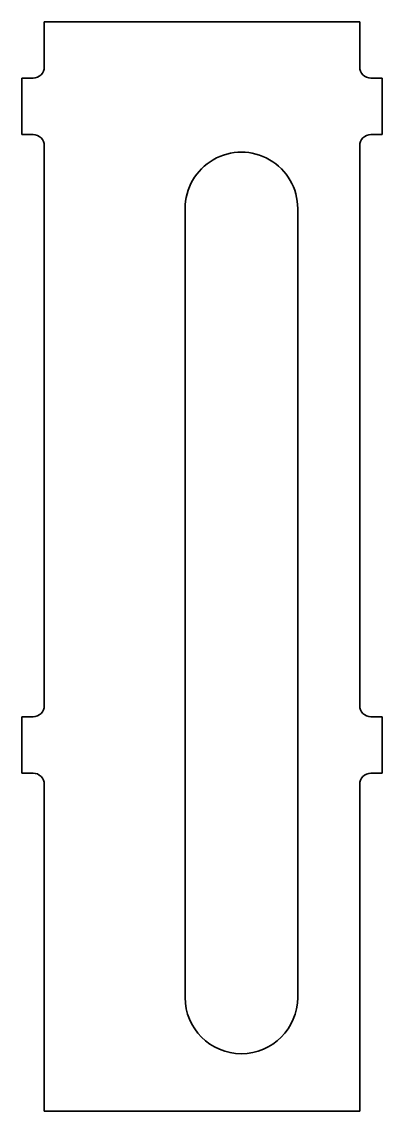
# Model space of a CAD drawing. Extents: x 136.5 to 168.5, y 59.9 to 156.6.
import ezdxf

# ---------------------------------------------------------------- set-up
doc = ezdxf.new("R2010")
doc.units = 0

msp = doc.modelspace()

# ---------------------------------------------------------------- linework, layer by layer
at = {"color": 7, "lineweight": 35}
for p, q in [((166.469757, 156.592651), (138.469757, 156.592651)), ((138.469757, 145.592651), (138.469757, 95.919952)), ((166.469757, 95.919952), (166.469757, 145.592651)), ((150.969757, 70.020966), (150.969757, 140.020966)), ((160.969757, 140.020966), (160.969757, 70.020966)), ((138.469757, 88.919952), (138.469757, 59.919952)), ((166.469757, 59.919952), (166.469757, 88.919952)), ((138.469757, 59.919952), (166.469757, 59.919952))]:
    msp.add_line(p, q, dxfattribs=at)
at = {"color": 7, "lineweight": 35, "ltscale": 0.1}
for p, q in [((138.469757, 156.592651), (138.469757, 152.592651)), ((166.469757, 152.592651), (166.469757, 156.592651))]:
    msp.add_line(p, q, dxfattribs=at)
at = {"color": 7, "lineweight": 35, "ltscale": 0.125}
for p, q in [((136.469757, 151.592651), (136.469757, 146.592651)), ((168.469757, 146.592651), (168.469757, 151.592651)), ((136.469757, 89.919952), (136.469757, 94.919952)), ((168.469757, 89.919952), (168.469757, 94.919952))]:
    msp.add_line(p, q, dxfattribs=at)
at = {"color": 7, "lineweight": 35, "ltscale": 0.025}
for p, q in [((136.469757, 151.592651), (137.469757, 151.592651)), ((167.469757, 151.592651), (168.469757, 151.592651)), ((137.469757, 146.592651), (136.469757, 146.592651)), ((168.469757, 146.592651), (167.469757, 146.592651)), ((136.469757, 94.919952), (137.469757, 94.919952)), ((167.469757, 94.919952), (168.469757, 94.919952)), ((137.469757, 89.919952), (136.469757, 89.919952)), ((168.469757, 89.919952), (167.469757, 89.919952))]:
    msp.add_line(p, q, dxfattribs=at)
at = {"color": 7, "lineweight": 35}
for centre, radius, start, end in [((137.469757, 152.592651), 1, 269.999997, 0), ((167.469757, 152.592651), 1, 180.000005, 269.999997), ((137.469757, 145.592651), 1, 0, 90.000003), ((167.469757, 145.592651), 1, 90.000003, 180.000005), ((155.969757, 140.020966), 5, 0, 180.000005), ((137.469757, 95.919952), 1, 269.999997, 360), ((167.469757, 95.919952), 1, 179.999995, 269.999997), ((137.469757, 88.919952), 1, 360, 90.000003), ((167.469757, 88.919952), 1, 90.000003, 179.999995), ((155.969757, 70.020966), 5, 180.000005, 0)]:
    msp.add_arc(centre, radius, start, end, dxfattribs=at)

doc.saveas('drawing.dxf')
